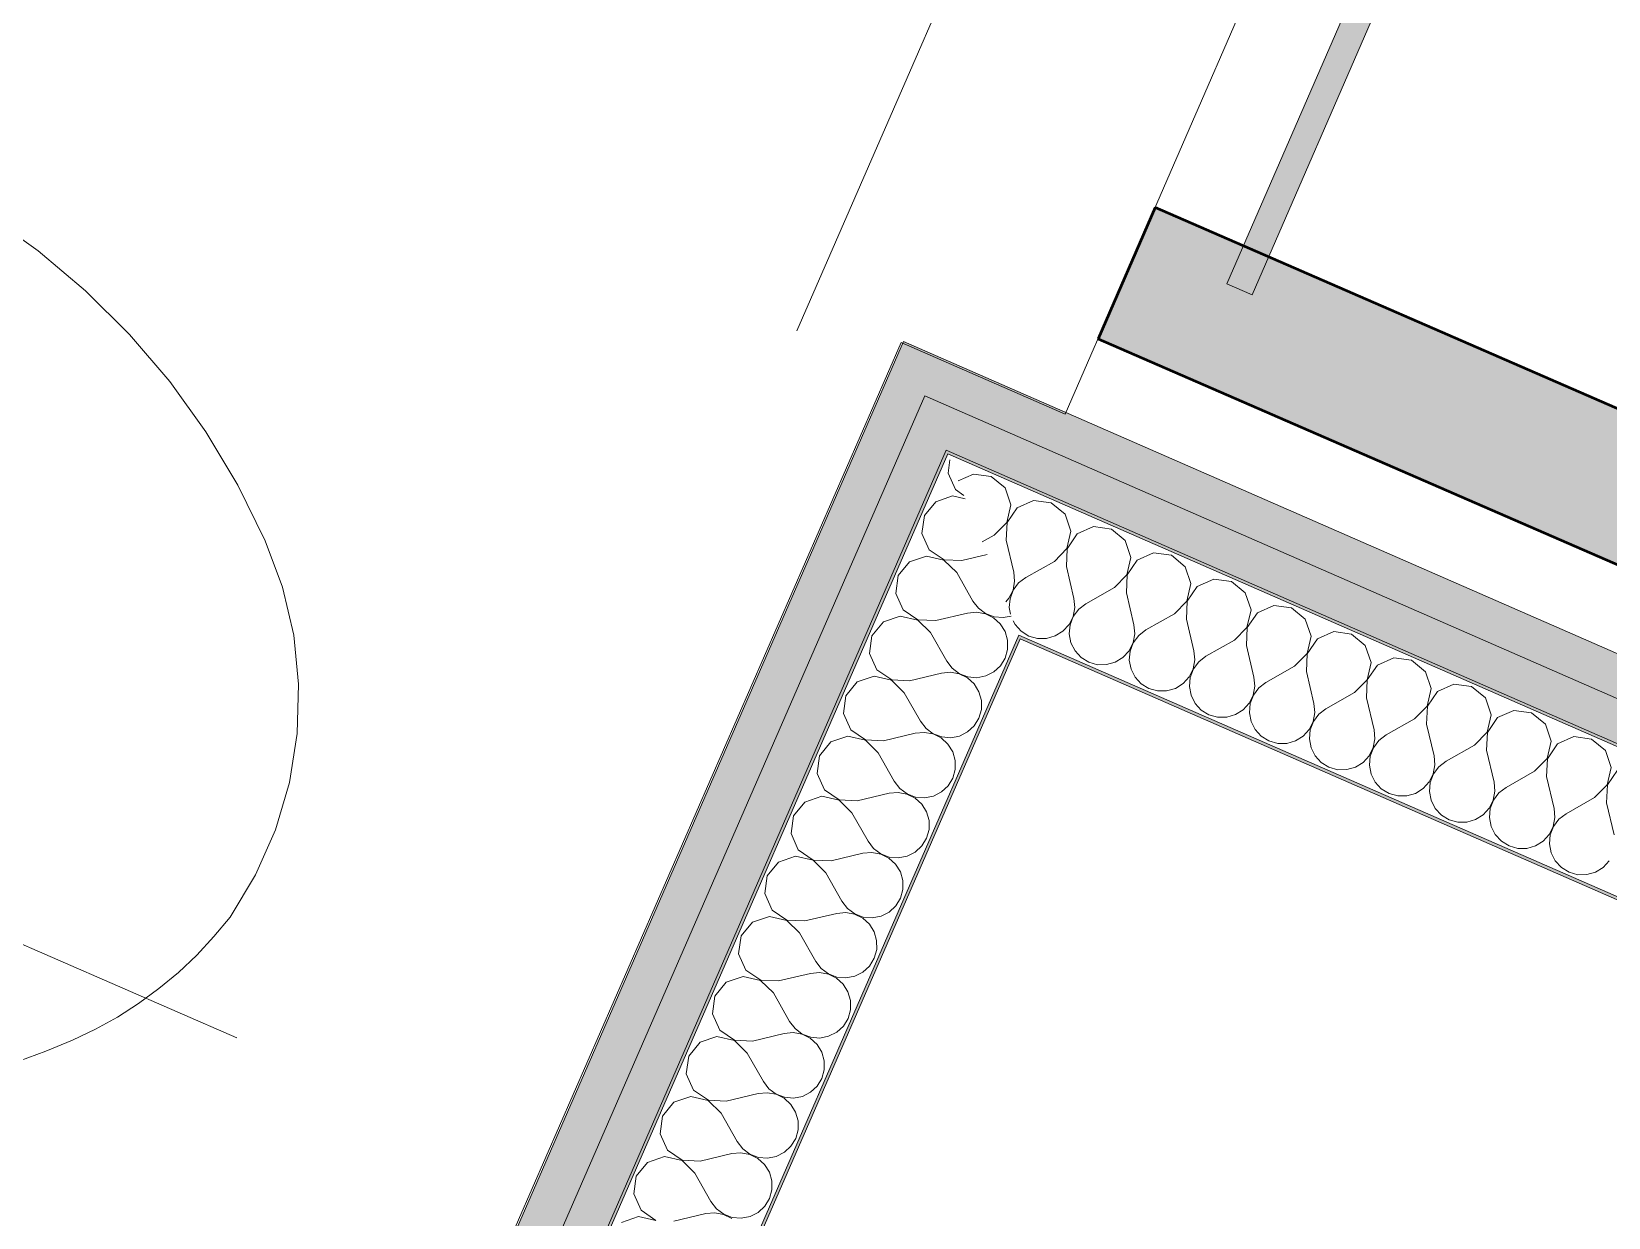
# Model space of a CAD drawing. Header units: millimetres. Extents: x -89663 to 74273, y -103666 to 18539.
# Drawn here: x -23760 to -23187, y -31972 to -31541 of the extents above; entities that cross this region are included whole.
import ezdxf
from ezdxf.enums import TextEntityAlignment as Align

# ---------------------------------------------------------------- set-up
doc = ezdxf.new("R2010")
doc.units = ezdxf.units.MM
doc.header["$MEASUREMENT"] = 0
doc.linetypes.add('Double Dashed', pattern=[1093.611073, 529.166651, -211.666656, 141.111112, -211.666656])
for name, color, linetype, lineweight, true_color in [('A-20-M_Roof_Accessory_Pen_No__81', 7, 'Continuous', 20, 0x6a6a6a), ('New_A-05-M_Gross_Int_Circulation_Pen_No__74', 7, 'Continuous', 20, 0x606060), ('New_A-15-MG_Structural_Grid_Phase_2_Pen_No__222', 7, 'Continuous', 13, 0x65af33), ('New_A-25-M_Curtain_Wall_Pen_No__144', 7, 'Continuous', 0, 0xc8c8c8), ('New_A-25-M_Curtain_Wall_Pen_No__165', 7, 'Continuous', 0, 0x006060), ('New_A-25-M_Curtain_Wall_Pen_No__27', 7, 'Continuous', 50, 0x2a2a2a), ('New_A-25-M_Wall_Int_Pen_No__107', 7, 'Continuous', 15, 0xa6a6a6)]:
    doc.layers.add(name, color=color, linetype=linetype, lineweight=lineweight, true_color=true_color)
for name, color, linetype in [('A-35-M_FFE_Fixed', 7, 'Continuous'), ('New_A-05-M_Gross_Int_Circulation', 7, 'Continuous'), ('New_A-15-MG_Structural_Grid_Phase_2', 7, 'Continuous'), ('New_A-25-M_Curtain_Wall', 7, 'Continuous'), ('New_A-25-M_Wall_Int', 7, 'Continuous')]:
    doc.layers.add(name, color=color, linetype=linetype)
for name, color, linetype, lineweight in [('A-35-M_FFE_Fixed_Pen_No__93', 8, 'Continuous', 13), ('New_A-25-M_Curtain_Wall_Pen_No__1', 7, 'Continuous', 13), ('New_A-25-M_Wall_Int_Pen_No__1', 7, 'Continuous', 13), ('New_ArchiCAD Zone Stamps_Pen_No__6', 7, 'Continuous', 35)]:
    doc.layers.add(name, color=color, linetype=linetype, lineweight=lineweight)
doc.styles.add('GENERATED_STYLE_1', font='')
doc.styles.add('GENERATED_STYLE_3', font='')
doc.styles.add('GENERATED_STYLE_4', font='')
doc.styles.get('GENERATED_STYLE_1').set_extended_font_data('Arial', bold=True)
doc.styles.get('GENERATED_STYLE_3').set_extended_font_data('Arial')
doc.styles.get('GENERATED_STYLE_4').set_extended_font_data('Swis721 BT')

# ---------------------------------------------------------------- blocks, each defined once
blk = doc.blocks.new('Entrance Lobby_INB 0150_22_1', base_point=(-25522.95, -29171.48))
at = {"layer": 'New_A-05-M_Gross_Int_Circulation_Pen_No__74', "linetype": 'Continuous'}
for p, q in [((-23384.34, -31680.11), (-21670.58, -27740.07)), ((-23749, -32353.57), (-23444.02, -31654.15)), ((-23444.02, -31654.15), (-23384.34, -31680.11))]:
    blk.add_line(p, q, dxfattribs=at)
at = {"layer": 'New_ArchiCAD Zone Stamps_Pen_No__6'}
for tag, height, style, p in [('ROOM_NAME', 250, 'GENERATED_STYLE_1', (-26251.09, -27657.51)), ('zoneNameLine2', 250, 'GENERATED_STYLE_1', (-26439.52, -28089.65)), ('ROOM_NUMBER', 200, 'GENERATED_STYLE_3', (-26627.96, -28510.35)), ('measuredAreaCode', 200, 'GENERATED_STYLE_3', (-26784.98, -28870.46)), ('DUMMY_649', 200, 'GENERATED_STYLE_3', (-26477.58, -29004.5)), ('DUMMY_650', 200, 'GENERATED_STYLE_3', (-25988.24, -29217.88)), ('DUMMY_651', 133.33, 'GENERATED_STYLE_3', (-25708.95, -29324.43))]:
    blk.add_attdef(tag, text='', height=height, rotation=336.44041, dxfattribs=dict(at, style=style)).set_placement(p, align=Align.TOP_LEFT)
blk = doc.blocks.new('Curtain Wall_5_1')
at = {"layer": 'New_A-25-M_Curtain_Wall_Pen_No__144', "linetype": 'Continuous'}
blk.add_hatch(color=256, dxfattribs=at).paths.add_polyline_path([(-23372.43, -31652.73), (-23179.86, -31736.49), (-23159.12, -31688.81), (-23351.69, -31605.05)])
at = {"layer": 'New_A-25-M_Curtain_Wall_Pen_No__165', "linetype": 'Continuous', "lineweight": 0, "true_color": 0x001818}
blk.add_hatch(color=168, dxfattribs=at).paths.add_polyline_path([(-23316.41, -31636.75), (-22905.58, -30692.23), (-22914.75, -30688.24), (-23325.58, -31632.76)])
at = {"layer": 'New_A-25-M_Curtain_Wall_Pen_No__1', "linetype": 'Continuous'}
for p, q in [((-22914.75, -30688.24), (-23325.58, -31632.76)), ((-23316.41, -31636.75), (-22905.58, -30692.23)), ((-23325.58, -31632.76), (-23316.41, -31636.75))]:
    blk.add_line(p, q, dxfattribs=at)
at = {"layer": 'New_A-25-M_Curtain_Wall_Pen_No__27', "linetype": 'Continuous'}
for p, q in [((-23351.69, -31605.05), (-23372.43, -31652.73)), ((-23159.12, -31688.81), (-23351.69, -31605.05)), ((-23372.43, -31652.73), (-23179.86, -31736.49))]:
    blk.add_line(p, q, dxfattribs=at)
blk = doc.blocks.new('*X437')
at = {"layer": 'New_A-25-M_Wall_Int_Pen_No__107', "linetype": 'Continuous'}
for p, q in [((-23426.23, -31696.73), (-23426.89, -31701.63)), ((-23426.89, -31701.63), (-23424.24, -31707.57)), ((-23431.4, -31711.98), (-23435.53, -31717.01)), ((-23425.25, -31709.88), (-23431.4, -31711.98)), ((-23420.66, -31710.92), (-23425.25, -31709.88)), ((-23424.24, -31707.57), (-23421.15, -31709.68)), ((-23435.53, -31717.01), (-23436.41, -31723.46)), ((-23436.41, -31723.46), (-23433.76, -31729.4)), ((-23433.76, -31729.4), (-23428.38, -31733.06)), ((-23440.92, -31733.81), (-23445.05, -31738.83)), ((-23434.76, -31731.7), (-23440.92, -31733.81)), ((-23428.42, -31733.15), (-23434.76, -31731.7)), ((-23423.78, -31737.72), (-23428.42, -31733.15)), ((-23428.38, -31733.06), (-23421.88, -31733.35)), ((-23421.88, -31733.35), (-23412.72, -31731.18)), ((-23445.05, -31738.83), (-23445.92, -31745.28)), ((-23423.78, -31737.72), (-23417.91, -31748.07)), ((-23445.92, -31745.28), (-23443.27, -31751.22)), ((-23443.27, -31751.22), (-23437.9, -31754.89)), ((-23431.4, -31755.18), (-23419.81, -31752.43)), ((-23416.54, -31752.13), (-23419.81, -31752.43)), ((-23417.91, -31748.07), (-23415.91, -31750.68)), ((-23413.31, -31752.72), (-23416.54, -31752.13)), ((-23415.91, -31750.68), (-23413.27, -31752.64)), ((-23410.37, -31754.18), (-23413.31, -31752.72)), ((-23413.27, -31752.64), (-23410.2, -31753.8)), ((-23450.44, -31755.63), (-23454.57, -31760.66)), ((-23444.28, -31753.53), (-23450.44, -31755.63)), ((-23437.94, -31754.97), (-23444.28, -31753.53)), ((-23433.3, -31759.54), (-23437.94, -31754.97)), ((-23437.9, -31754.89), (-23431.4, -31755.18)), ((-23407.94, -31756.39), (-23410.37, -31754.18)), ((-23410.2, -31753.8), (-23406.93, -31754.08)), ((-23406.2, -31759.17), (-23407.94, -31756.39)), ((-23406.93, -31754.08), (-23403.96, -31753.51)), ((-23454.57, -31760.66), (-23455.44, -31767.1)), ((-23433.3, -31759.54), (-23427.43, -31769.89)), ((-23405.29, -31762.33), (-23406.2, -31759.17)), ((-23405.27, -31765.62), (-23405.29, -31762.33)), ((-23455.44, -31767.1), (-23452.79, -31773.05)), ((-23427.43, -31769.89), (-23425.43, -31772.5)), ((-23407.87, -31771.58), (-23406.16, -31768.78)), ((-23406.16, -31768.78), (-23405.27, -31765.62)), ((-23453.8, -31775.35), (-23459.95, -31777.46)), ((-23447.45, -31776.8), (-23453.8, -31775.35)), ((-23452.79, -31773.05), (-23447.41, -31776.71)), ((-23440.91, -31777), (-23429.33, -31774.26)), ((-23426.06, -31773.95), (-23429.33, -31774.26)), ((-23422.83, -31774.55), (-23426.06, -31773.95)), ((-23425.43, -31772.5), (-23422.79, -31774.46)), ((-23419.89, -31776.01), (-23422.83, -31774.55)), ((-23422.79, -31774.46), (-23419.72, -31775.63)), ((-23417.45, -31778.21), (-23419.89, -31776.01)), ((-23419.72, -31775.63), (-23416.45, -31775.91)), ((-23416.45, -31775.91), (-23413.22, -31775.29)), ((-23413.22, -31775.29), (-23410.29, -31773.8)), ((-23410.29, -31773.8), (-23407.87, -31771.58)), ((-23459.95, -31777.46), (-23464.08, -31782.48)), ((-23442.82, -31781.37), (-23447.45, -31776.8)), ((-23447.41, -31776.71), (-23440.91, -31777)), ((-23442.82, -31781.37), (-23436.94, -31791.72)), ((-23415.71, -31781), (-23417.45, -31778.21)), ((-23414.8, -31784.16), (-23415.71, -31781)), ((-23464.08, -31782.48), (-23464.96, -31788.93)), ((-23415.68, -31790.6), (-23414.79, -31787.44)), ((-23414.79, -31787.44), (-23414.8, -31784.16)), ((-23464.96, -31788.93), (-23462.31, -31794.87)), ((-23436.94, -31791.72), (-23434.94, -31794.33)), ((-23419.81, -31795.63), (-23417.39, -31793.4)), ((-23417.39, -31793.4), (-23415.68, -31790.6)), ((-23463.31, -31797.18), (-23469.47, -31799.28)), ((-23456.97, -31798.62), (-23463.31, -31797.18)), ((-23462.31, -31794.87), (-23456.93, -31798.54)), ((-23452.33, -31803.19), (-23456.97, -31798.62)), ((-23456.93, -31798.54), (-23450.43, -31798.83)), ((-23450.43, -31798.83), (-23438.85, -31796.08)), ((-23435.58, -31795.78), (-23438.85, -31796.08)), ((-23432.35, -31796.37), (-23435.58, -31795.78)), ((-23434.94, -31794.33), (-23432.31, -31796.29)), ((-23429.4, -31797.83), (-23432.35, -31796.37)), ((-23432.31, -31796.29), (-23429.24, -31797.45)), ((-23426.97, -31800.04), (-23429.4, -31797.83)), ((-23429.24, -31797.45), (-23425.96, -31797.73)), ((-23425.96, -31797.73), (-23422.74, -31797.11)), ((-23422.74, -31797.11), (-23419.81, -31795.63)), ((-23473.6, -31804.31), (-23474.47, -31810.75)), ((-23469.47, -31799.28), (-23473.6, -31804.31)), ((-23452.33, -31803.19), (-23446.46, -31813.54)), ((-23425.23, -31802.82), (-23426.97, -31800.04)), ((-23424.32, -31805.98), (-23425.23, -31802.82)), ((-23425.19, -31812.43), (-23424.31, -31809.26)), ((-23424.31, -31809.26), (-23424.32, -31805.98)), ((-23474.47, -31810.75), (-23471.82, -31816.7)), ((-23446.46, -31813.54), (-23444.46, -31816.15)), ((-23444.46, -31816.15), (-23441.82, -31818.11)), ((-23429.32, -31817.45), (-23426.91, -31815.23)), ((-23426.91, -31815.23), (-23425.19, -31812.43)), ((-23478.99, -31821.11), (-23483.12, -31826.13)), ((-23472.83, -31819), (-23478.99, -31821.11)), ((-23466.49, -31820.45), (-23472.83, -31819)), ((-23471.82, -31816.7), (-23466.45, -31820.36)), ((-23461.85, -31825.02), (-23466.49, -31820.45)), ((-23466.45, -31820.36), (-23459.95, -31820.65)), ((-23459.95, -31820.65), (-23448.36, -31817.91)), ((-23445.09, -31817.6), (-23448.36, -31817.91)), ((-23441.86, -31818.2), (-23445.09, -31817.6)), ((-23438.92, -31819.66), (-23441.86, -31818.2)), ((-23441.82, -31818.11), (-23438.75, -31819.28)), ((-23436.49, -31821.86), (-23438.92, -31819.66)), ((-23438.75, -31819.28), (-23435.48, -31819.56)), ((-23434.75, -31824.65), (-23436.49, -31821.86)), ((-23435.48, -31819.56), (-23432.26, -31818.93)), ((-23432.26, -31818.93), (-23429.32, -31817.45)), ((-23483.12, -31826.13), (-23483.99, -31832.58)), ((-23461.85, -31825.02), (-23455.98, -31835.37)), ((-23433.84, -31827.81), (-23434.75, -31824.65)), ((-23433.82, -31831.09), (-23433.84, -31827.81)), ((-23483.99, -31832.58), (-23481.34, -31838.52)), ((-23434.71, -31834.25), (-23433.82, -31831.09)), ((-23481.34, -31838.52), (-23475.96, -31842.19)), ((-23455.98, -31835.37), (-23453.98, -31837.98)), ((-23453.98, -31837.98), (-23451.34, -31839.94)), ((-23441.77, -31840.76), (-23438.84, -31839.28)), ((-23438.84, -31839.28), (-23436.42, -31837.05)), ((-23436.42, -31837.05), (-23434.71, -31834.25)), ((-23488.5, -31842.93), (-23492.63, -31847.96)), ((-23482.35, -31840.83), (-23488.5, -31842.93)), ((-23476, -31842.27), (-23482.35, -31840.83)), ((-23471.37, -31846.84), (-23476, -31842.27)), ((-23475.96, -31842.19), (-23469.46, -31842.48)), ((-23469.46, -31842.48), (-23457.88, -31839.73)), ((-23454.61, -31839.43), (-23457.88, -31839.73)), ((-23451.38, -31840.02), (-23454.61, -31839.43)), ((-23448.44, -31841.48), (-23451.38, -31840.02)), ((-23451.34, -31839.94), (-23448.27, -31841.1)), ((-23446, -31843.69), (-23448.44, -31841.48)), ((-23448.27, -31841.1), (-23445, -31841.38)), ((-23444.26, -31846.47), (-23446, -31843.69)), ((-23445, -31841.38), (-23441.77, -31840.76)), ((-23492.63, -31847.96), (-23493.51, -31854.4)), ((-23471.37, -31846.84), (-23465.49, -31857.19)), ((-23443.35, -31849.63), (-23444.26, -31846.47)), ((-23443.34, -31852.91), (-23443.35, -31849.63)), ((-23493.51, -31854.4), (-23490.86, -31860.35)), ((-23445.94, -31858.88), (-23444.23, -31856.08)), ((-23444.23, -31856.08), (-23443.34, -31852.91)), ((-23490.86, -31860.35), (-23485.48, -31864.01)), ((-23478.98, -31864.3), (-23467.4, -31861.56)), ((-23464.13, -31861.25), (-23467.4, -31861.56)), ((-23465.49, -31857.19), (-23463.49, -31859.8)), ((-23460.9, -31861.85), (-23464.13, -31861.25)), ((-23463.49, -31859.8), (-23460.86, -31861.76)), ((-23457.95, -31863.31), (-23460.9, -31861.85)), ((-23460.86, -31861.76), (-23457.79, -31862.93)), ((-23451.29, -31862.58), (-23448.36, -31861.1)), ((-23448.36, -31861.1), (-23445.94, -31858.88)), ((-23498.02, -31864.76), (-23502.15, -31869.78)), ((-23491.86, -31862.65), (-23498.02, -31864.76)), ((-23485.52, -31864.1), (-23491.86, -31862.65)), ((-23480.88, -31868.66), (-23485.52, -31864.1)), ((-23485.48, -31864.01), (-23478.98, -31864.3)), ((-23455.52, -31865.51), (-23457.95, -31863.31)), ((-23457.79, -31862.93), (-23454.51, -31863.21)), ((-23453.78, -31868.3), (-23455.52, -31865.51)), ((-23454.51, -31863.21), (-23451.29, -31862.58)), ((-23502.15, -31869.78), (-23503.02, -31876.23)), ((-23480.88, -31868.66), (-23475.01, -31879.02)), ((-23452.87, -31871.45), (-23453.78, -31868.3)), ((-23452.86, -31874.74), (-23452.87, -31871.45)), ((-23503.02, -31876.23), (-23500.37, -31882.17)), ((-23475.01, -31879.02), (-23473.01, -31881.62)), ((-23455.46, -31880.7), (-23453.74, -31877.9)), ((-23453.74, -31877.9), (-23452.86, -31874.74)), ((-23501.38, -31884.48), (-23507.54, -31886.58)), ((-23495.04, -31885.92), (-23501.38, -31884.48)), ((-23500.37, -31882.17), (-23495, -31885.84)), ((-23488.5, -31886.12), (-23476.91, -31883.38)), ((-23473.64, -31883.08), (-23476.91, -31883.38)), ((-23470.41, -31883.67), (-23473.64, -31883.08)), ((-23473.01, -31881.62), (-23470.37, -31883.59)), ((-23467.47, -31885.13), (-23470.41, -31883.67)), ((-23470.37, -31883.59), (-23467.3, -31884.75)), ((-23465.04, -31887.34), (-23467.47, -31885.13)), ((-23467.3, -31884.75), (-23464.03, -31885.03)), ((-23464.03, -31885.03), (-23460.81, -31884.41)), ((-23460.81, -31884.41), (-23457.87, -31882.93)), ((-23457.87, -31882.93), (-23455.46, -31880.7)), ((-23507.54, -31886.58), (-23511.67, -31891.61)), ((-23490.4, -31890.49), (-23495.04, -31885.92)), ((-23495, -31885.84), (-23488.5, -31886.12)), ((-23490.4, -31890.49), (-23484.53, -31900.84)), ((-23463.3, -31890.12), (-23465.04, -31887.34)), ((-23462.39, -31893.28), (-23463.3, -31890.12)), ((-23511.67, -31891.61), (-23512.54, -31898.05)), ((-23463.26, -31899.73), (-23462.37, -31896.56)), ((-23462.37, -31896.56), (-23462.39, -31893.28)), ((-23512.54, -31898.05), (-23509.89, -31904)), ((-23484.53, -31900.84), (-23482.53, -31903.45)), ((-23464.98, -31902.53), (-23463.26, -31899.73)), ((-23510.9, -31906.3), (-23517.05, -31908.4)), ((-23504.55, -31907.75), (-23510.9, -31906.3)), ((-23509.89, -31904), (-23504.51, -31907.66)), ((-23499.92, -31912.31), (-23504.55, -31907.75)), ((-23504.51, -31907.66), (-23498.01, -31907.95)), ((-23498.01, -31907.95), (-23486.43, -31905.21)), ((-23483.16, -31904.9), (-23486.43, -31905.21)), ((-23479.93, -31905.5), (-23483.16, -31904.9)), ((-23482.53, -31903.45), (-23479.89, -31905.41)), ((-23476.99, -31906.96), (-23479.93, -31905.5)), ((-23479.89, -31905.41), (-23476.82, -31906.58)), ((-23474.55, -31909.16), (-23476.99, -31906.96)), ((-23476.82, -31906.58), (-23473.55, -31906.86)), ((-23473.55, -31906.86), (-23470.32, -31906.23)), ((-23470.32, -31906.23), (-23467.39, -31904.75)), ((-23467.39, -31904.75), (-23464.98, -31902.53)), ((-23521.18, -31913.43), (-23522.06, -31919.88)), ((-23517.05, -31908.4), (-23521.18, -31913.43)), ((-23499.92, -31912.31), (-23494.04, -31922.67)), ((-23472.81, -31911.95), (-23474.55, -31909.16)), ((-23471.9, -31915.1), (-23472.81, -31911.95)), ((-23472.78, -31921.55), (-23471.89, -31918.39)), ((-23471.89, -31918.39), (-23471.9, -31915.1)), ((-23522.06, -31919.88), (-23519.41, -31925.82)), ((-23494.04, -31922.67), (-23492.04, -31925.27)), ((-23492.04, -31925.27), (-23489.41, -31927.23)), ((-23476.91, -31926.58), (-23474.49, -31924.35)), ((-23474.49, -31924.35), (-23472.78, -31921.55)), ((-23526.57, -31930.23), (-23530.7, -31935.26)), ((-23520.41, -31928.13), (-23526.57, -31930.23)), ((-23514.07, -31929.57), (-23520.41, -31928.13)), ((-23519.41, -31925.82), (-23514.03, -31929.49)), ((-23509.43, -31934.14), (-23514.07, -31929.57)), ((-23514.03, -31929.49), (-23507.53, -31929.77)), ((-23507.53, -31929.77), (-23495.95, -31927.03)), ((-23492.68, -31926.73), (-23495.95, -31927.03)), ((-23489.45, -31927.32), (-23492.68, -31926.73)), ((-23486.5, -31928.78), (-23489.45, -31927.32)), ((-23489.41, -31927.23), (-23486.34, -31928.4)), ((-23484.07, -31930.99), (-23486.5, -31928.78)), ((-23486.34, -31928.4), (-23483.06, -31928.68)), ((-23482.33, -31933.77), (-23484.07, -31930.99)), ((-23483.06, -31928.68), (-23479.84, -31928.06)), ((-23479.84, -31928.06), (-23476.91, -31926.58)), ((-23530.7, -31935.26), (-23531.57, -31941.7)), ((-23509.43, -31934.14), (-23503.56, -31944.49)), ((-23481.42, -31936.93), (-23482.33, -31933.77)), ((-23531.57, -31941.7), (-23528.92, -31947.65)), ((-23482.29, -31943.38), (-23481.41, -31940.21)), ((-23481.41, -31940.21), (-23481.42, -31936.93)), ((-23528.92, -31947.65), (-23523.55, -31951.31)), ((-23503.56, -31944.49), (-23501.56, -31947.1)), ((-23501.56, -31947.1), (-23498.92, -31949.06)), ((-23486.42, -31948.4), (-23484.01, -31946.18)), ((-23484.01, -31946.18), (-23482.29, -31943.38)), ((-23536.09, -31952.05), (-23540.22, -31957.08)), ((-23529.93, -31949.95), (-23536.09, -31952.05)), ((-23523.59, -31951.4), (-23529.93, -31949.95)), ((-23518.95, -31955.96), (-23523.59, -31951.4)), ((-23523.55, -31951.31), (-23517.05, -31951.6)), ((-23517.05, -31951.6), (-23505.46, -31948.86)), ((-23502.19, -31948.55), (-23505.46, -31948.86)), ((-23498.96, -31949.15), (-23502.19, -31948.55)), ((-23496.02, -31950.61), (-23498.96, -31949.15)), ((-23498.92, -31949.06), (-23495.85, -31950.23)), ((-23493.59, -31952.81), (-23496.02, -31950.61)), ((-23495.85, -31950.23), (-23492.58, -31950.51)), ((-23491.85, -31955.6), (-23493.59, -31952.81)), ((-23492.58, -31950.51), (-23489.36, -31949.88)), ((-23489.36, -31949.88), (-23486.42, -31948.4)), ((-23540.22, -31957.08), (-23541.09, -31963.53)), ((-23518.95, -31955.96), (-23513.08, -31966.32)), ((-23490.94, -31958.75), (-23491.85, -31955.6)), ((-23490.92, -31962.04), (-23490.94, -31958.75)), ((-23541.09, -31963.53), (-23538.44, -31969.47)), ((-23493.53, -31968), (-23491.81, -31965.2)), ((-23491.81, -31965.2), (-23490.92, -31962.04)), ((-23538.44, -31969.47), (-23533.06, -31973.14)), ((-23526.56, -31973.42), (-23514.98, -31970.68)), ((-23511.71, -31970.38), (-23514.98, -31970.68)), ((-23513.08, -31966.32), (-23511.08, -31968.92)), ((-23508.48, -31970.97), (-23511.71, -31970.38)), ((-23511.08, -31968.92), (-23508.44, -31970.88)), ((-23505.54, -31972.43), (-23508.48, -31970.97)), ((-23508.44, -31970.88), (-23505.37, -31972.05)), ((-23498.87, -31971.71), (-23495.94, -31970.23)), ((-23495.94, -31970.23), (-23493.53, -31968)), ((-23539.45, -31971.78), (-23545.6, -31973.88)), ((-23533.1, -31973.22), (-23539.45, -31971.78)), ((-23505.37, -31972.05), (-23502.1, -31972.33)), ((-23502.1, -31972.33), (-23498.87, -31971.71))]:
    blk.add_line(p, q, dxfattribs=at)
blk = doc.blocks.new('Wall_71_1', base_point=(-23781.13, -32429.03))
at = {"layer": 'New_A-25-M_Wall_Int_Pen_No__107', "linetype": 'Continuous'}
for points in [[(-23443.07, -31653.77), (-23748.35, -32353.86), (-23740.6, -32373.61), (-23435.33, -31673.52)], [(-23435.33, -31673.52), (-23740.6, -32373.61), (-23732.84, -32393.35), (-23427.58, -31693.28)]]:
    blk.add_hatch(color=256, dxfattribs=at).paths.add_polyline_path(points)
at = {"layer": 'New_A-25-M_Wall_Int_Pen_No__107', "linetype": 'Continuous', "lineweight": 0, "true_color": 0x535353}
for points in [[(-23427.58, -31693.28), (-23732.84, -32393.35), (-23732.33, -32394.67), (-23427.06, -31694.6)], [(-23401.23, -31760.46), (-23706.48, -32460.49), (-23705.96, -32461.8), (-23400.72, -31761.78)]]:
    blk.add_hatch(color=251, dxfattribs=at).paths.add_polyline_path(points)
at = {"layer": 'New_A-25-M_Wall_Int_Pen_No__1', "linetype": 'Continuous'}
for p, q in [((-23435.33, -31673.52), (-23740.6, -32373.61)), ((-23427.58, -31693.28), (-23732.84, -32393.35)), ((-23427.06, -31694.6), (-23732.33, -32394.67)), ((-23401.23, -31760.46), (-23706.48, -32460.49))]:
    blk.add_line(p, q, dxfattribs=at)
at = {"layer": 'New_A-25-M_Wall_Int_Pen_No__1', "linetype": 'Continuous', "flags": 128}
for points in [[(-23443.07, -31653.77), (-23748.35, -32353.86)], [(-23705.96, -32461.8), (-23400.72, -31761.78)]]:
    blk.add_lwpolyline(points, dxfattribs=at)
at = {"layer": 'New_A-25-M_Wall_Int', "color": 250, "lineweight": 50, "true_color": 0x2a2a2a}
blk.add_blockref('*X437', (0, 0), dxfattribs=at)
blk = doc.blocks.new('*X489')
at = {"layer": 'New_A-25-M_Wall_Int_Pen_No__107', "linetype": 'Continuous'}
for p, q in [((-23417.66, -31701.95), (-23423.21, -31704.42)), ((-23411.21, -31702.83), (-23417.66, -31701.95)), ((-23406.19, -31706.97), (-23411.21, -31702.83)), ((-23404.09, -31713.12), (-23406.19, -31706.97)), ((-23405.55, -31719.47), (-23404.09, -31713.12)), ((-23395.84, -31711.49), (-23401.79, -31714.13)), ((-23389.4, -31712.37), (-23395.84, -31711.49)), ((-23384.38, -31716.5), (-23389.4, -31712.37)), ((-23401.79, -31714.13), (-23405.46, -31719.51)), ((-23382.28, -31722.66), (-23384.38, -31716.5)), ((-23410.12, -31724.1), (-23414.52, -31726.59)), ((-23410.12, -31724.1), (-23405.55, -31719.47)), ((-23405.46, -31719.51), (-23405.75, -31726)), ((-23383.73, -31729.01), (-23382.28, -31722.66)), ((-23379.97, -31723.67), (-23383.64, -31729.04)), ((-23374.03, -31721.03), (-23379.97, -31723.67)), ((-23367.58, -31721.91), (-23374.03, -31721.03)), ((-23362.56, -31726.04), (-23367.58, -31721.91)), ((-23405.75, -31726), (-23403.03, -31737.59)), ((-23388.3, -31733.64), (-23383.73, -31729.01)), ((-23383.64, -31729.04), (-23383.94, -31735.54)), ((-23360.46, -31732.2), (-23362.56, -31726.04)), ((-23388.3, -31733.64), (-23398.66, -31739.5)), ((-23383.94, -31735.54), (-23381.21, -31747.13)), ((-23361.92, -31738.54), (-23360.46, -31732.2)), ((-23358.16, -31733.21), (-23361.83, -31738.58)), ((-23352.21, -31730.57), (-23358.16, -31733.21)), ((-23345.77, -31731.44), (-23352.21, -31730.57)), ((-23340.74, -31735.58), (-23345.77, -31731.44)), ((-23338.65, -31741.74), (-23340.74, -31735.58)), ((-23403.32, -31744.09), (-23402.72, -31740.86)), ((-23401.27, -31741.5), (-23403.23, -31744.13)), ((-23402.72, -31740.86), (-23403.03, -31737.59)), ((-23398.66, -31739.5), (-23401.27, -31741.5)), ((-23366.49, -31743.17), (-23361.92, -31738.54)), ((-23361.83, -31738.58), (-23362.12, -31745.08)), ((-23340.1, -31748.08), (-23338.65, -31741.74)), ((-23330.4, -31740.1), (-23336.34, -31742.75)), ((-23323.95, -31740.98), (-23330.4, -31740.1)), ((-23318.93, -31745.12), (-23323.95, -31740.98)), ((-23405.98, -31748.36), (-23404.78, -31747.03)), ((-23404.78, -31747.03), (-23403.32, -31744.09)), ((-23404.4, -31747.2), (-23404.69, -31750.47)), ((-23403.23, -31744.13), (-23404.4, -31747.2)), ((-23380.9, -31750.4), (-23381.21, -31747.13)), ((-23366.49, -31743.17), (-23376.85, -31749.04)), ((-23362.12, -31745.08), (-23359.39, -31756.67)), ((-23336.34, -31742.75), (-23340.01, -31748.12)), ((-23316.83, -31751.28), (-23318.93, -31745.12)), ((-23404.69, -31750.47), (-23404.24, -31752.8)), ((-23381.51, -31753.63), (-23380.9, -31750.4)), ((-23379.45, -31751.04), (-23381.42, -31753.67)), ((-23376.85, -31749.04), (-23379.45, -31751.04)), ((-23344.67, -31752.71), (-23355.03, -31758.58)), ((-23344.67, -31752.71), (-23340.1, -31748.08)), ((-23340.01, -31748.12), (-23340.31, -31754.62)), ((-23318.29, -31757.62), (-23316.83, -31751.28)), ((-23314.53, -31752.29), (-23318.2, -31757.66)), ((-23308.58, -31749.64), (-23314.53, -31752.29)), ((-23302.14, -31750.52), (-23308.58, -31749.64)), ((-23297.11, -31754.66), (-23302.14, -31750.52)), ((-23403.26, -31755.3), (-23402.59, -31756.63)), ((-23402.59, -31756.63), (-23400.37, -31759.05)), ((-23400.37, -31759.05), (-23397.57, -31760.77)), ((-23387.96, -31760.74), (-23385.17, -31759)), ((-23385.17, -31759), (-23382.97, -31756.57)), ((-23382.97, -31756.57), (-23381.51, -31753.63)), ((-23382.59, -31756.74), (-23382.87, -31760.01)), ((-23381.42, -31753.67), (-23382.59, -31756.74)), ((-23359.09, -31759.94), (-23359.39, -31756.67)), ((-23355.03, -31758.58), (-23357.64, -31760.57)), ((-23340.31, -31754.62), (-23337.58, -31766.21)), ((-23322.86, -31762.25), (-23318.29, -31757.62)), ((-23318.2, -31757.66), (-23318.49, -31764.16)), ((-23295.02, -31760.82), (-23297.11, -31754.66)), ((-23397.57, -31760.77), (-23394.4, -31761.66)), ((-23394.4, -31761.66), (-23391.12, -31761.65)), ((-23391.12, -31761.65), (-23387.96, -31760.74)), ((-23382.87, -31760.01), (-23382.25, -31763.24)), ((-23382.25, -31763.24), (-23380.77, -31766.17)), ((-23361.15, -31766.11), (-23359.69, -31763.17)), ((-23359.6, -31763.21), (-23360.77, -31766.28)), ((-23359.69, -31763.17), (-23359.09, -31759.94)), ((-23357.64, -31760.57), (-23359.6, -31763.21)), ((-23322.86, -31762.25), (-23333.22, -31768.12)), ((-23318.49, -31764.16), (-23315.76, -31775.75)), ((-23296.47, -31767.16), (-23295.02, -31760.82)), ((-23292.71, -31761.82), (-23296.38, -31767.2)), ((-23286.77, -31759.18), (-23292.71, -31761.82)), ((-23280.32, -31760.06), (-23286.77, -31759.18)), ((-23275.3, -31764.2), (-23280.32, -31760.06)), ((-23273.2, -31770.35), (-23275.3, -31764.2)), ((-23380.77, -31766.17), (-23378.55, -31768.59)), ((-23378.55, -31768.59), (-23375.75, -31770.31)), ((-23375.75, -31770.31), (-23372.59, -31771.19)), ((-23369.3, -31771.18), (-23366.15, -31770.28)), ((-23366.15, -31770.28), (-23363.36, -31768.54)), ((-23363.36, -31768.54), (-23361.15, -31766.11)), ((-23360.77, -31766.28), (-23361.06, -31769.55)), ((-23361.06, -31769.55), (-23360.44, -31772.77)), ((-23337.87, -31772.71), (-23337.27, -31769.48)), ((-23335.82, -31770.11), (-23337.79, -31772.75)), ((-23337.27, -31769.48), (-23337.58, -31766.21)), ((-23333.22, -31768.12), (-23335.82, -31770.11)), ((-23301.04, -31771.79), (-23296.47, -31767.16)), ((-23296.38, -31767.2), (-23296.68, -31773.7)), ((-23274.65, -31776.7), (-23273.2, -31770.35)), ((-23264.95, -31768.72), (-23270.9, -31771.36)), ((-23258.5, -31769.6), (-23264.95, -31768.72)), ((-23253.48, -31773.73), (-23258.5, -31769.6)), ((-23372.59, -31771.19), (-23369.3, -31771.18)), ((-23360.44, -31772.77), (-23358.96, -31775.71)), ((-23358.96, -31775.71), (-23356.73, -31778.13)), ((-23341.54, -31778.08), (-23339.33, -31775.65)), ((-23339.33, -31775.65), (-23337.87, -31772.71)), ((-23338.95, -31775.82), (-23339.24, -31779.09)), ((-23337.79, -31772.75), (-23338.95, -31775.82)), ((-23315.46, -31779.02), (-23315.76, -31775.75)), ((-23301.04, -31771.79), (-23311.4, -31777.65)), ((-23296.68, -31773.7), (-23293.95, -31785.28)), ((-23270.9, -31771.36), (-23274.57, -31776.74)), ((-23251.39, -31779.89), (-23253.48, -31773.73)), ((-23356.73, -31778.13), (-23353.94, -31779.84)), ((-23353.94, -31779.84), (-23350.77, -31780.73)), ((-23350.77, -31780.73), (-23347.49, -31780.72)), ((-23347.49, -31780.72), (-23344.33, -31779.82)), ((-23344.33, -31779.82), (-23341.54, -31778.08)), ((-23339.24, -31779.09), (-23338.62, -31782.31)), ((-23316.06, -31782.25), (-23315.46, -31779.02)), ((-23314.01, -31779.65), (-23315.97, -31782.28)), ((-23311.4, -31777.65), (-23314.01, -31779.65)), ((-23279.22, -31781.33), (-23289.58, -31787.19)), ((-23279.22, -31781.33), (-23274.65, -31776.7)), ((-23274.57, -31776.74), (-23274.86, -31783.23)), ((-23252.84, -31786.24), (-23251.39, -31779.89)), ((-23249.08, -31780.9), (-23252.75, -31786.27)), ((-23243.14, -31778.26), (-23249.08, -31780.9)), ((-23236.69, -31779.14), (-23243.14, -31778.26)), ((-23231.67, -31783.27), (-23236.69, -31779.14)), ((-23338.62, -31782.31), (-23337.14, -31785.25)), ((-23337.14, -31785.25), (-23334.92, -31787.66)), ((-23334.92, -31787.66), (-23332.12, -31789.38)), ((-23322.52, -31789.35), (-23319.73, -31787.62)), ((-23319.73, -31787.62), (-23317.52, -31785.19)), ((-23317.52, -31785.19), (-23316.06, -31782.25)), ((-23317.14, -31785.35), (-23317.42, -31788.63)), ((-23315.97, -31782.28), (-23317.14, -31785.35)), ((-23293.64, -31788.55), (-23293.95, -31785.28)), ((-23289.58, -31787.19), (-23292.19, -31789.19)), ((-23274.86, -31783.23), (-23272.13, -31794.82)), ((-23257.41, -31790.87), (-23252.84, -31786.24)), ((-23252.75, -31786.27), (-23253.05, -31792.77)), ((-23229.57, -31789.43), (-23231.67, -31783.27)), ((-23332.12, -31789.38), (-23328.96, -31790.27)), ((-23328.96, -31790.27), (-23325.67, -31790.26)), ((-23325.67, -31790.26), (-23322.52, -31789.35)), ((-23317.42, -31788.63), (-23316.8, -31791.85)), ((-23316.8, -31791.85), (-23315.33, -31794.78)), ((-23295.7, -31794.73), (-23294.24, -31791.78)), ((-23294.16, -31791.82), (-23295.32, -31794.89)), ((-23294.24, -31791.78), (-23293.64, -31788.55)), ((-23292.19, -31789.19), (-23294.16, -31791.82)), ((-23257.41, -31790.87), (-23267.77, -31796.73)), ((-23253.05, -31792.77), (-23250.32, -31804.36)), ((-23231.02, -31795.77), (-23229.57, -31789.43)), ((-23227.27, -31790.44), (-23230.94, -31795.81)), ((-23221.32, -31787.8), (-23227.27, -31790.44)), ((-23214.87, -31788.67), (-23221.32, -31787.8)), ((-23209.85, -31792.81), (-23214.87, -31788.67)), ((-23207.75, -31798.97), (-23209.85, -31792.81)), ((-23315.33, -31794.78), (-23313.1, -31797.2)), ((-23313.1, -31797.2), (-23310.3, -31798.92)), ((-23310.3, -31798.92), (-23307.14, -31799.81)), ((-23303.86, -31799.8), (-23300.7, -31798.89)), ((-23300.7, -31798.89), (-23297.91, -31797.16)), ((-23297.91, -31797.16), (-23295.7, -31794.73)), ((-23295.32, -31794.89), (-23295.61, -31798.16)), ((-23295.61, -31798.16), (-23294.99, -31801.39)), ((-23272.43, -31801.32), (-23271.83, -31798.09)), ((-23270.38, -31798.73), (-23272.34, -31801.36)), ((-23271.83, -31798.09), (-23272.13, -31794.82)), ((-23267.77, -31796.73), (-23270.38, -31798.73)), ((-23235.59, -31800.4), (-23231.02, -31795.77)), ((-23230.94, -31795.81), (-23231.23, -31802.31)), ((-23209.21, -31805.31), (-23207.75, -31798.97)), ((-23199.51, -31797.33), (-23205.45, -31799.98)), ((-23193.06, -31798.21), (-23199.51, -31797.33)), ((-23188.04, -31802.35), (-23193.06, -31798.21)), ((-23307.14, -31799.81), (-23303.86, -31799.8)), ((-23294.99, -31801.39), (-23293.51, -31804.32)), ((-23293.51, -31804.32), (-23291.29, -31806.74)), ((-23276.1, -31806.7), (-23273.89, -31804.26)), ((-23273.89, -31804.26), (-23272.43, -31801.32)), ((-23273.51, -31804.43), (-23273.79, -31807.7)), ((-23272.34, -31801.36), (-23273.51, -31804.43)), ((-23250.01, -31807.63), (-23250.32, -31804.36)), ((-23235.59, -31800.4), (-23245.95, -31806.27)), ((-23231.23, -31802.31), (-23228.5, -31813.9)), ((-23205.45, -31799.98), (-23209.12, -31805.35)), ((-23185.94, -31808.51), (-23188.04, -31802.35)), ((-23291.29, -31806.74), (-23288.49, -31808.46)), ((-23288.49, -31808.46), (-23285.33, -31809.35)), ((-23285.33, -31809.35), (-23282.04, -31809.34)), ((-23282.04, -31809.34), (-23278.89, -31808.43)), ((-23278.89, -31808.43), (-23276.1, -31806.7)), ((-23273.79, -31807.7), (-23273.17, -31810.93)), ((-23250.61, -31810.86), (-23250.01, -31807.63)), ((-23248.56, -31808.27), (-23250.52, -31810.9)), ((-23245.95, -31806.27), (-23248.56, -31808.27)), ((-23213.78, -31809.94), (-23224.14, -31815.81)), ((-23213.78, -31809.94), (-23209.21, -31805.31)), ((-23209.12, -31805.35), (-23209.42, -31811.85)), ((-23187.39, -31814.85), (-23185.94, -31808.51)), ((-23183.64, -31809.52), (-23187.3, -31814.89)), ((-23273.17, -31810.93), (-23271.7, -31813.86)), ((-23271.7, -31813.86), (-23269.47, -31816.28)), ((-23269.47, -31816.28), (-23266.67, -31818)), ((-23257.07, -31817.97), (-23254.28, -31816.23)), ((-23254.28, -31816.23), (-23252.07, -31813.8)), ((-23252.07, -31813.8), (-23250.61, -31810.86)), ((-23251.69, -31813.97), (-23251.98, -31817.24)), ((-23250.52, -31810.9), (-23251.69, -31813.97)), ((-23228.2, -31817.17), (-23228.5, -31813.9)), ((-23224.14, -31815.81), (-23226.75, -31817.8)), ((-23209.42, -31811.85), (-23206.69, -31823.44)), ((-23191.96, -31819.48), (-23187.39, -31814.85)), ((-23187.3, -31814.89), (-23187.6, -31821.39)), ((-23266.67, -31818), (-23263.51, -31818.89)), ((-23263.51, -31818.89), (-23260.23, -31818.88)), ((-23260.23, -31818.88), (-23257.07, -31817.97)), ((-23251.98, -31817.24), (-23251.36, -31820.47)), ((-23251.36, -31820.47), (-23249.88, -31823.4)), ((-23230.26, -31823.34), (-23228.8, -31820.4)), ((-23228.71, -31820.44), (-23229.88, -31823.51)), ((-23228.8, -31820.4), (-23228.2, -31817.17)), ((-23226.75, -31817.8), (-23228.71, -31820.44)), ((-23191.96, -31819.48), (-23202.32, -31825.35)), ((-23187.6, -31821.39), (-23184.87, -31832.98)), ((-23249.88, -31823.4), (-23247.66, -31825.82)), ((-23247.66, -31825.82), (-23244.86, -31827.54)), ((-23244.86, -31827.54), (-23241.7, -31828.42)), ((-23238.41, -31828.41), (-23235.25, -31827.51)), ((-23235.25, -31827.51), (-23232.47, -31825.77)), ((-23232.47, -31825.77), (-23230.26, -31823.34)), ((-23229.88, -31823.51), (-23230.16, -31826.78)), ((-23230.16, -31826.78), (-23229.54, -31830)), ((-23206.98, -31829.94), (-23206.38, -31826.71)), ((-23204.93, -31827.34), (-23206.89, -31829.98)), ((-23206.38, -31826.71), (-23206.69, -31823.44)), ((-23202.32, -31825.35), (-23204.93, -31827.34)), ((-23241.7, -31828.42), (-23238.41, -31828.41)), ((-23229.54, -31830), (-23228.07, -31832.94)), ((-23228.07, -31832.94), (-23225.84, -31835.36)), ((-23210.65, -31835.31), (-23208.44, -31832.88)), ((-23208.44, -31832.88), (-23206.98, -31829.94)), ((-23208.06, -31833.05), (-23208.35, -31836.32)), ((-23206.89, -31829.98), (-23208.06, -31833.05)), ((-23225.84, -31835.36), (-23223.04, -31837.07)), ((-23223.04, -31837.07), (-23219.88, -31837.96)), ((-23219.88, -31837.96), (-23216.6, -31837.95)), ((-23216.6, -31837.95), (-23213.44, -31837.05)), ((-23213.44, -31837.05), (-23210.65, -31835.31)), ((-23208.35, -31836.32), (-23207.73, -31839.54)), ((-23207.73, -31839.54), (-23206.25, -31842.48)), ((-23206.25, -31842.48), (-23204.03, -31844.89)), ((-23204.03, -31844.89), (-23201.23, -31846.61)), ((-23191.62, -31846.58), (-23188.84, -31844.85)), ((-23188.84, -31844.85), (-23186.63, -31842.42)), ((-23201.23, -31846.61), (-23198.07, -31847.5)), ((-23198.07, -31847.5), (-23194.78, -31847.49)), ((-23194.78, -31847.49), (-23191.62, -31846.58))]:
    blk.add_line(p, q, dxfattribs=at)
blk = doc.blocks.new('Wall_103_1', base_point=(-22755.57, -31999.11))
at = {"layer": 'New_A-25-M_Wall_Int_Pen_No__107', "linetype": 'Continuous'}
for points in [[(-22664.05, -31994.38), (-23443.07, -31653.77), (-23435.33, -31673.52), (-22683.78, -32002.12)], [(-22683.78, -32002.12), (-23435.33, -31673.52), (-23427.58, -31693.28), (-22703.52, -32009.86)]]:
    blk.add_hatch(color=256, dxfattribs=at).paths.add_polyline_path(points)
at = {"layer": 'New_A-25-M_Wall_Int_Pen_No__107', "linetype": 'Continuous', "lineweight": 0, "true_color": 0x535353}
for points in [[(-22703.52, -32009.86), (-23427.58, -31693.28), (-23427.06, -31694.6), (-22704.84, -32010.38)], [(-22770.64, -32036.18), (-23401.23, -31760.46), (-23400.72, -31761.78), (-22771.95, -32036.7)]]:
    blk.add_hatch(color=251, dxfattribs=at).paths.add_polyline_path(points)
at = {"layer": 'New_A-25-M_Wall_Int_Pen_No__1', "linetype": 'Continuous'}
for p, q in [((-22683.78, -32002.12), (-23435.33, -31673.52)), ((-22703.52, -32009.86), (-23427.58, -31693.28)), ((-22704.84, -32010.38), (-23427.06, -31694.6)), ((-22770.64, -32036.18), (-23401.23, -31760.46))]:
    blk.add_line(p, q, dxfattribs=at)
at = {"layer": 'New_A-25-M_Wall_Int_Pen_No__1', "linetype": 'Continuous', "flags": 128}
for points in [[(-22664.05, -31994.38), (-23443.07, -31653.77)], [(-23400.72, -31761.78), (-22771.95, -32036.7)]]:
    blk.add_lwpolyline(points, dxfattribs=at)
at = {"layer": 'New_A-25-M_Wall_Int', "color": 250, "lineweight": 50, "true_color": 0x2a2a2a}
blk.add_blockref('*X489', (0, 0), dxfattribs=at)
blk = doc.blocks.new('Morph_69_1')
at = {"layer": 'A-35-M_FFE_Fixed_Pen_No__93', "linetype": 'Continuous', "flags": 128}
blk.add_lwpolyline([(-24141.62, -31697.45), (-24141.1, -31679.51), (-24138.29, -31661.79), (-24133.22, -31644.57), (-24125.98, -31628.15), (-24116.7, -31612.79), (-24110.85, -31605.73), (-24104.58, -31599.04), (-24097.91, -31592.76), (-24090.86, -31586.89), (-24083.46, -31581.47), (-24075.75, -31576.52), (-24067.74, -31572.06), (-24059.47, -31568.1), (-24049.8, -31564.08), (-24039.94, -31560.52), (-24029.93, -31557.43), (-24019.78, -31554.82), (-24009.53, -31552.69), (-23999.18, -31551.05), (-23988.76, -31549.91), (-23978.31, -31549.25), (-23954.37, -31549.2), (-23930.49, -31550.87), (-23906.8, -31554.28), (-23883.41, -31559.38), (-23860.46, -31566.17), (-23838.06, -31574.6), (-23816.32, -31584.63), (-23795.37, -31596.21), (-23775.99, -31607.71), (-23757.62, -31620.76), (-23740.38, -31635.28), (-23724.4, -31651.17), (-23709.79, -31668.33), (-23696.63, -31686.62), (-23685.03, -31705.94), (-23675.06, -31726.15), (-23668.78, -31742.97), (-23664.72, -31760.45), (-23662.93, -31778.3), (-23663.44, -31796.24), (-23666.26, -31813.97), (-23671.32, -31831.18), (-23678.56, -31847.61), (-23687.84, -31862.97), (-23693.69, -31870.03), (-23699.96, -31876.72), (-23706.63, -31883), (-23713.68, -31888.87), (-23721.08, -31894.28), (-23728.8, -31899.23), (-23736.8, -31903.7), (-23745.07, -31907.66), (-23754.75, -31911.68), (-23764.6, -31915.24), (-23774.61, -31918.33), (-23784.76, -31920.94), (-23795.02, -31923.07), (-23805.37, -31924.7), (-23815.78, -31925.85), (-23826.24, -31926.51), (-23850.17, -31926.56), (-23874.05, -31924.88), (-23897.74, -31921.48), (-23921.13, -31916.38), (-23944.08, -31909.59), (-23966.49, -31901.16), (-23988.22, -31891.13), (-24009.17, -31879.55), (-24028.55, -31868.05), (-24046.93, -31855), (-24064.16, -31840.48), (-24080.14, -31824.59), (-24094.76, -31807.43), (-24107.91, -31789.13), (-24119.51, -31769.81), (-24129.49, -31749.6), (-24135.76, -31732.79), (-24139.83, -31715.31)], close=True, dxfattribs=at)
blk = doc.blocks.new('Standard grid marker_37')
at = {"layer": 'New_A-15-MG_Structural_Grid_Phase_2_Pen_No__222', "linetype": 'Double Dashed'}
blk.add_line((705.09, 0), (11274.99, 0), dxfattribs=at)
at = {"layer": 'New_A-15-MG_Structural_Grid_Phase_2_Pen_No__222', "style": 'GENERATED_STYLE_4'}
for tag, p in [('AC_MarkerText_1_0', (-500, 43.39)), ('AC_MarkerText_1_1', (12480.09, 43.39))]:
    blk.add_attdef(tag, text='', height=350, rotation=180, dxfattribs=at).set_placement(p, align=Align.MIDDLE_CENTER)

msp = doc.modelspace()

# ---------------------------------------------------------------- linework, layer by layer
at = {"layer": 'A-20-M_Roof_Accessory_Pen_No__81', "linetype": 'Continuous', "flags": 128}
msp.add_lwpolyline([(-23481.82, -31649.92), (-21883.01, -27983.34), (-21576.8, -28116.86)], dxfattribs=at)

# ---------------------------------------------------------------- block references
at = {"layer": 'A-35-M_FFE_Fixed', "linetype": 'Continuous', "lineweight": 0}
msp.add_blockref('Morph_69_1', (0, 0), dxfattribs=at)
at = {"layer": 'New_A-05-M_Gross_Int_Circulation', "linetype": 'Continuous'}
msp.add_blockref('Entrance Lobby_INB 0150_22_1', (-25522.95, -29171.48), dxfattribs=at)
at = {"layer": 'New_A-15-MG_Structural_Grid_Phase_2', "color": 8, "linetype": 'Continuous', "lineweight": 15, "zscale": 1000, "rotation": 156.4404115839929}
msp.add_blockref('Standard grid marker_37', (-22036.6, -32625.75), dxfattribs=at)
at = {"layer": 'New_A-25-M_Curtain_Wall', "linetype": 'Continuous', "lineweight": 0}
msp.add_blockref('Curtain Wall_5_1', (0, 0), dxfattribs=at)
at = {"layer": 'New_A-25-M_Wall_Int', "color": 250, "lineweight": 50, "true_color": 0x2a2a2a}
for name, p in [('Wall_71_1', (-23781.13, -32429.03)), ('Wall_103_1', (-22755.57, -31999.11))]:
    msp.add_blockref(name, p, dxfattribs=at)

doc.saveas('drawing.dxf')
